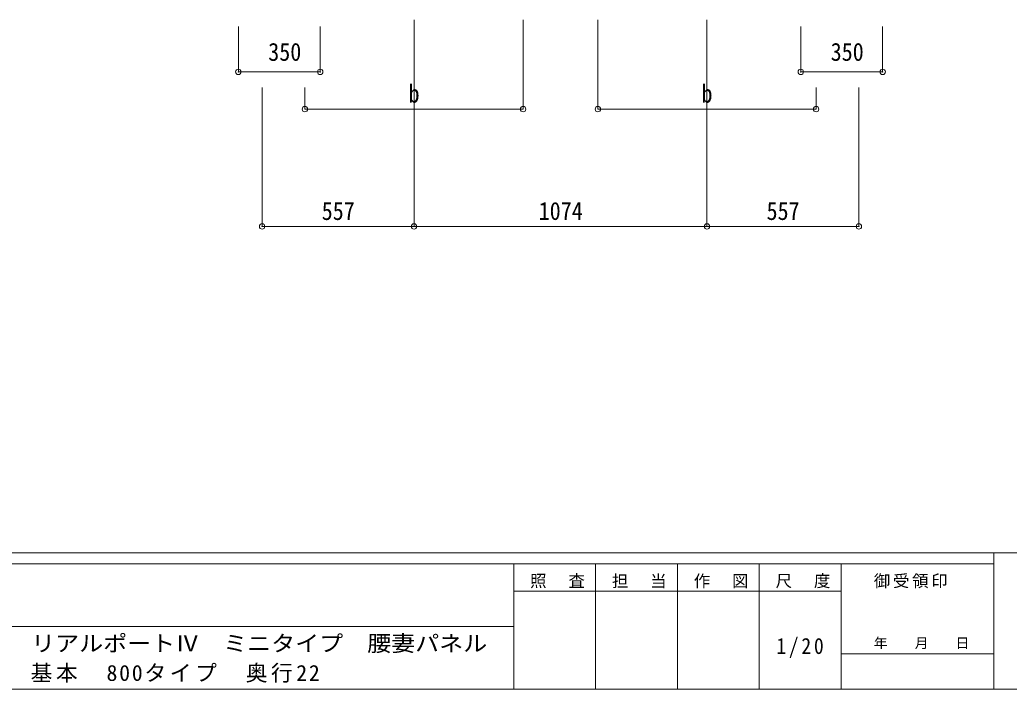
# Model space of a CAD drawing. Units: millimetres at full size, sheet at 1:20. Extents: x -5590 to 5652, y -3902 to 3858.
# Drawn here: x 21 to 3648, y -3902 to -1448 of the extents above; entities that cross this region are included whole.
import ezdxf
from ezdxf.enums import TextEntityAlignment as Align

# ---------------------------------------------------------------- set-up
doc = ezdxf.new("R2010")
doc.units = ezdxf.units.MM
doc.header["$LTSCALE"] = 20
doc.header["$PDMODE"] = 32
doc.header["$PDSIZE"] = 20
for name, color, linetype, lineweight in [('0-A_寸法', 6, 'Continuous', 9), ('1-0_FRAME', 7, 'Continuous', 9), ('1-A', 6, 'Continuous', 9), ('F-0_240', 7, 'Continuous', 9)]:
    doc.layers.add(name, color=color, linetype=linetype, lineweight=lineweight)
doc.styles.add('ＭＳ ゴシック', font='')
doc.styles.get('ＭＳ ゴシック').set_extended_font_data('MS Gothic')

msp = doc.modelspace()

# ---------------------------------------------------------------- linework, layer by layer
at = {"layer": '0-A_寸法'}
for p, q in [((1466.12, -2205.42), (909.12, -2205.42)), ((2540.12, -2205.42), (1466.12, -2205.42)), ((3097.12, -2205.42), (2540.12, -2205.42))]:
    msp.add_line(p, q, dxfattribs=at)
at = {"layer": '1-0_FRAME', "color": 6}
for p, q in [((822.12, -1638.69), (822.12, -1472.76)), ((2884.12, -1638.69), (2884.12, -1472.76))]:
    msp.add_line(p, q, dxfattribs=at)
for points in [[(822.12, -1638.69), (1122.12, -1638.69), (1122.12, -1472.76)], [(2884.12, -1638.69), (3184.12, -1638.69), (3184.12, -1472.76)]]:
    msp.add_lwpolyline(points, dxfattribs=at)
for p in [(822.12, -1638.69), (1122.12, -1638.69), (2884.12, -1638.69), (3184.12, -1638.69)]:
    msp.add_point(p, dxfattribs=at)
at = {"layer": '1-A'}
for p, q in [((1466.12, -2205.42), (1466.12, -1447.83)), ((1866.12, -1775.29), (1866.12, -1447.83)), ((2140.12, -1775.29), (2140.12, -1447.83)), ((2540.12, -2205.42), (2540.12, -1447.83)), ((909.12, -2205.42), (909.12, -1696.14)), ((1066.12, -1775.29), (1066.12, -1696.14)), ((2940.12, -1775.29), (2940.12, -1696.14)), ((3097.12, -2205.42), (3097.12, -1696.14)), ((1866.12, -1775.29), (1066.12, -1775.29)), ((2940.12, -1775.29), (2140.12, -1775.29))]:
    msp.add_line(p, q, dxfattribs=at)
for p in [(1066.12, -1775.29), (1866.12, -1775.29), (2140.12, -1775.29), (2940.12, -1775.29), (909.12, -2205.42), (1466.12, -2205.42), (2540.12, -2205.42), (3097.12, -2205.42)]:
    msp.add_point(p, dxfattribs=at)
at = {"layer": 'F-0_240', "color": 5}
for p, q in [((-5590.3, -3401.77), (5369.7, -3401.77)), ((3591.86, -3401.77), (3591.86, -3901.77)), ((-5590.3, -3441.77), (3591.86, -3441.77)), ((1831.86, -3441.77), (1831.86, -3901.77)), ((2131.86, -3441.77), (2131.86, -3901.77)), ((2431.86, -3441.77), (2431.86, -3901.77)), ((2731.86, -3441.77), (2731.86, -3901.77)), ((3031.86, -3441.77), (3031.86, -3901.77)), ((1831.86, -3541.77), (3031.86, -3541.77)), ((-2268.14, -3671.77), (1831.86, -3671.77)), ((3031.86, -3771.77), (3591.86, -3771.77)), ((-5590.3, -3901.77), (5369.7, -3901.77))]:
    msp.add_line(p, q, dxfattribs=at)

# ---------------------------------------------------------------- texts
at = {"layer": '1-0_FRAME', "style": 'ＭＳ ゴシック', "width": 0.9}
for p in [(931.62, -1618.05), (2993.62, -1618.05)]:
    msp.add_text('350', height=65.98, dxfattribs=at).set_placement(p, align=Align.BOTTOM_LEFT)
at = {"layer": '1-A', "color": 7, "style": 'ＭＳ ゴシック', "width": 0.9}
for s, p in [('b', (1446.12, -1771.29)), ('b', (2520.12, -1771.29)), ('557', (1127.62, -2201.42)), ('1074', (1923.12, -2201.42)), ('557', (2758.62, -2201.42))]:
    msp.add_text(s, height=65.98, dxfattribs=at).set_placement(p, align=Align.BOTTOM_LEFT)
at = {"layer": 'F-0_240', "style": 'ＭＳ ゴシック', "width": 1.1}
msp.add_text('リアルポートⅣ\u3000ミニタイプ\u3000腰妻パネル', height=58.65, dxfattribs=at).set_placement((62.48, -3780.7), align=Align.BOTTOM_LEFT)
at = {"layer": 'F-0_240', "style": 'ＭＳ ゴシック'}
msp.add_text('年\u3000\u3000月\u3000\u3000日', height=36.66, dxfattribs=at).set_placement((3151.86, -3761.77), align=Align.BOTTOM_LEFT)
at = {"layer": 'F-0_240', "attachment_point": 7, "style": 'ＭＳ ゴシック'}
for s, insert, char_height in [('\\T1.17;照\u3000査', (1891.86, -3531.77), 43.99), ('\\T1.17;担\u3000当', (2191.86, -3531.77), 43.99), ('\\T1.17;作\u3000図', (2491.86, -3531.77), 43.99), ('\\T1.17;尺\u3000度', (2791.86, -3531.77), 43.99), ('\\T1.17;御受領印', (3151.86, -3531.77), 43.99), ('\\T1.28;\\W0.9;1/20', (2794.36, -3786.77), 58.65), ('\\T1.16;基本\u3000800タイプ\u3000奥行22', (60.44, -3878.03), 58.65)]:
    msp.add_mtext(s, dxfattribs=dict(at, insert=insert, char_height=char_height))

doc.saveas('drawing.dxf')
